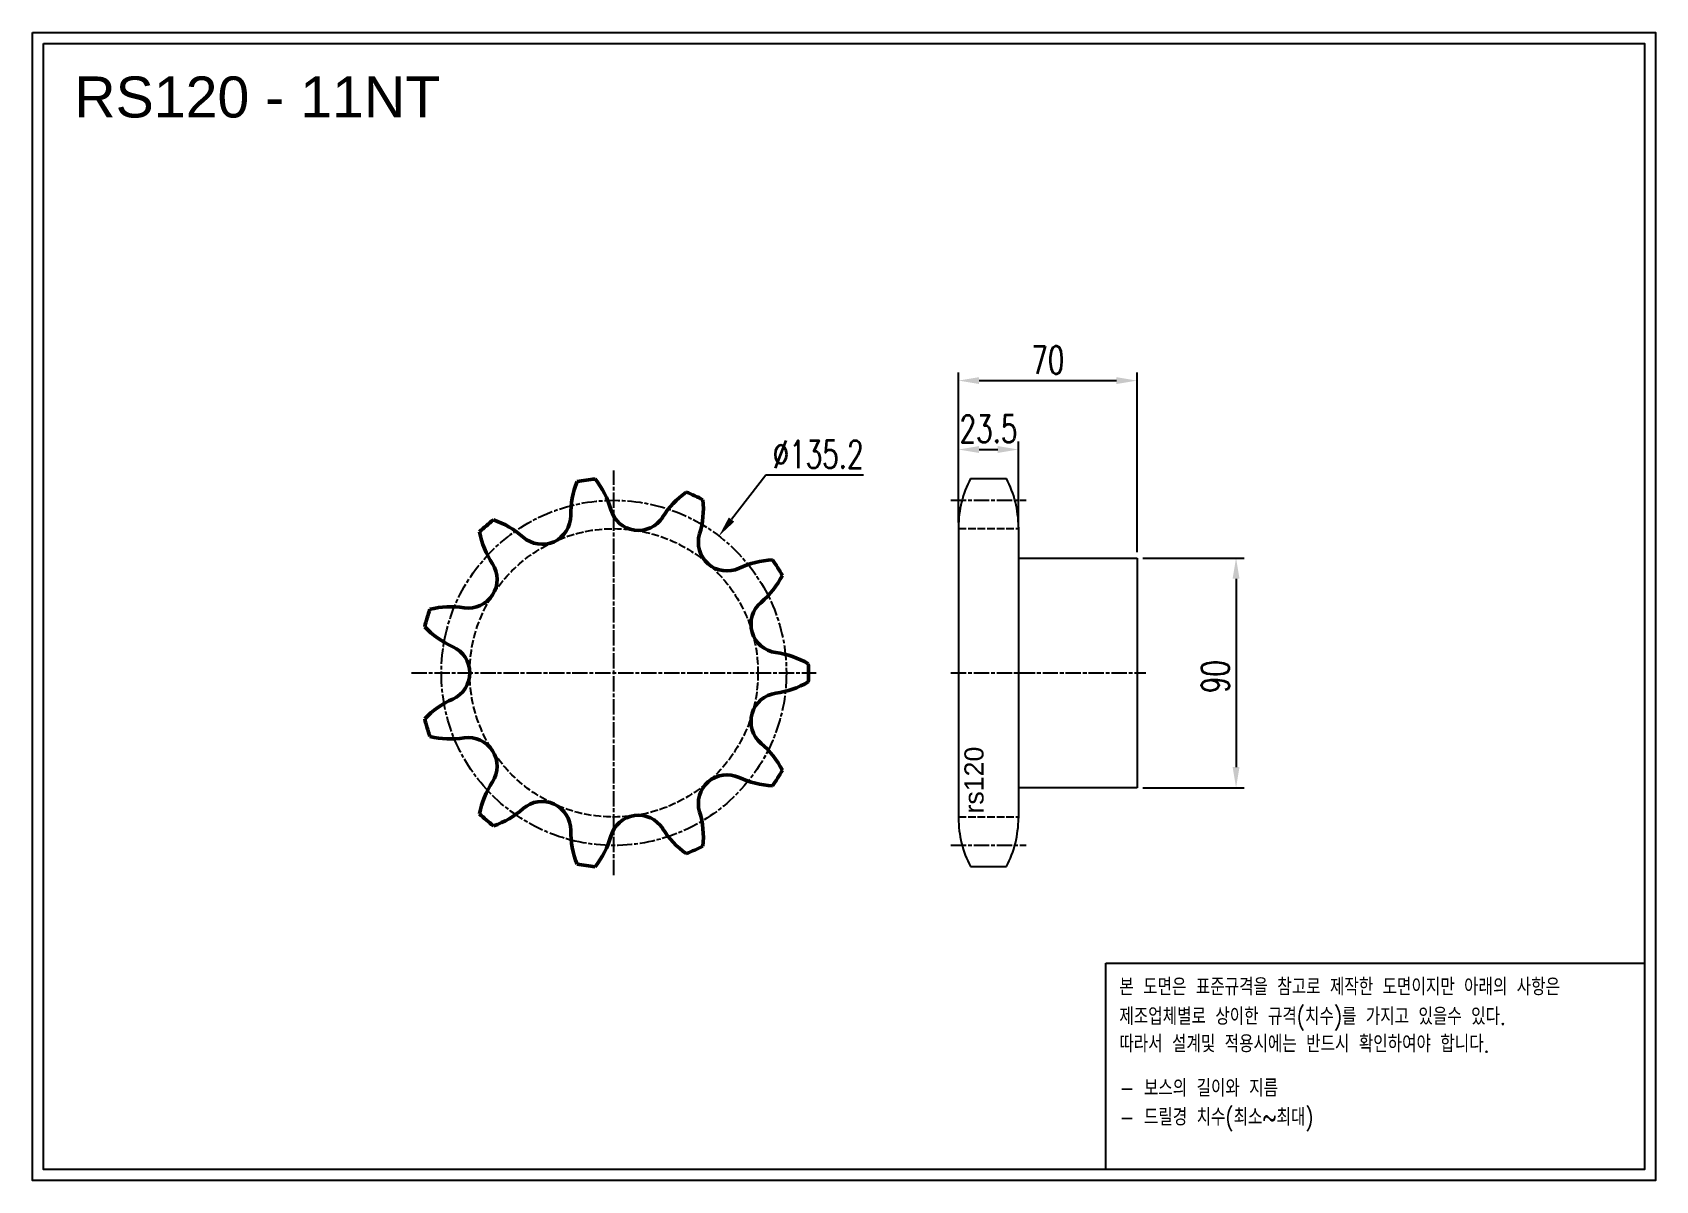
# Model space of a CAD drawing. Header units: millimetres. Extents: x -68316 to -67680, y 39429 to 39879.
import ezdxf

# ---------------------------------------------------------------- set-up
doc = ezdxf.new("R2010")
doc.units = ezdxf.units.MM
for name, pattern in [('AM_ISO02W050', [7.5, 6, -1.5]), ('AM_ISO02W050x2', [3.75, 3, -0.75]), ('AM_ISO08W050', [18, 12, -1.5, 3, -1.5]), ('AM_ISO08W050x2', [9, 6, -0.75, 1.5, -0.75])]:
    doc.linetypes.add(name, pattern=pattern)
for name, color, linetype, lineweight in [('AM_0N', 7, 'Continuous', 50), ('AM_3N', 6, 'AM_ISO02W050', 25), ('AM_7', 4, 'AM_ISO08W050', 25), ('AM_7N', 4, 'AM_ISO08W050', 25)]:
    doc.layers.add(name, color=color, linetype=linetype, lineweight=lineweight)
doc.layers.add('S-DIM', color=7, linetype='Continuous')
doc.styles.add('HAN', font='ROMANS.shx', dxfattribs={"width": 0.7, "bigfont": 'whgtxt.shx'})
doc.styles.add('HSG', font='SIMPLEX.shx', dxfattribs={"width": 0.7, "bigfont": 'HSG.shx'})
doc.styles.get("Standard").update_dxf_attribs({"font": 'arial.ttf'})
doc.dimstyles.new('APP23', dxfattribs={"dimscale": 4.5, "dimtxt": 2.4, "dimasz": 1.8, "dimexe": 0.7, "dimexo": 0.5, "dimgap": 0.6, "dimtad": 1, "dimtoh": 1, "dimdec": 1, "dimrnd": 0.01, "dimzin": 9, "dimdsep": 46, "dimtxsty": 'HSG', "dimcen": 0, "dimclrd": 1, "dimclre": 1, "dimclrt": 256, "dimazin": 2, "dimtp": 1, "dimtm": 1, "dimtfac": 0.5, "dimtdec": 1, "dimtix": 1, "dimtofl": 0, "dimtmove": 0, "dimatfit": 3, "dimfxl": 0, "dimtvp": 1, "dimtolj": 2, "dimlwd": -1, "dimlwe": -1, "dimarcsym": 0})

# ---------------------------------------------------------------- blocks, each defined once
blk = doc.blocks.new('*D1')
at = {"layer": 'Defpoints', "color": 0, "transparency": 16777216}
for p in [(-67883.04, 39673.08), (-67883.04, 39583.08), (-67844.23, 39583.08)]:
    blk.add_point(p, dxfattribs=at)
at = {"layer": 'S-DIM', "color": 1, "transparency": 16777216}
for p, q in [((-67880.79, 39673.08), (-67841.08, 39673.08)), ((-67844.23, 39664.98), (-67844.23, 39591.18)), ((-67880.79, 39583.08), (-67841.08, 39583.08))]:
    blk.add_line(p, q, dxfattribs=at)
for points in [[(-67845.58, 39664.98), (-67842.88, 39664.98), (-67844.23, 39673.08)], [(-67845.58, 39591.18), (-67842.88, 39591.18), (-67844.23, 39583.08)]]:
    blk.add_solid(points, dxfattribs=at)
at = {"layer": 'S-DIM', "transparency": 16777216, "insert": (-67852.33, 39626.59), "char_height": 10.8, "attachment_point": 5, "rotation": 90, "style": 'HSG'}
blk.add_mtext('\\A2;90', dxfattribs=at)
blk = doc.blocks.new('*D2')
at = {"layer": 'Defpoints', "color": 0, "transparency": 16777216}
for p in [(-68046.94, 39681.7), (-68129.32, 39574.46)]:
    blk.add_point(p, dxfattribs=at)
at = {"layer": 'S-DIM', "color": 1, "transparency": 16777216}
for p, q in [((-68028.59, 39705.59), (-68042.01, 39688.13)), ((-67990.25, 39705.59), (-68028.59, 39705.59))]:
    blk.add_line(p, q, dxfattribs=at)
blk.add_solid([(-68043.08, 39688.95), (-68040.93, 39687.31), (-68046.94, 39681.7)], dxfattribs=at)
at = {"layer": 'S-DIM', "transparency": 16777216, "insert": (-68008.07, 39713.69), "char_height": 10.8, "attachment_point": 5, "style": 'HSG'}
blk.add_mtext('\\A2;∅135.2', dxfattribs=at)
blk = doc.blocks.new('*D3')
at = {"layer": 'Defpoints', "color": 0, "transparency": 16777216}
for p in [(-67929.54, 39715.6), (-67953.04, 39684.69), (-67929.54, 39684.69)]:
    blk.add_point(p, dxfattribs=at)
at = {"layer": 'S-DIM', "color": 1, "transparency": 16777216}
for p, q in [((-67953.04, 39686.94), (-67953.04, 39718.75)), ((-67944.94, 39715.6), (-67937.64, 39715.6)), ((-67929.54, 39686.94), (-67929.54, 39718.75))]:
    blk.add_line(p, q, dxfattribs=at)
for points in [[(-67944.94, 39716.95), (-67944.94, 39714.25), (-67953.04, 39715.6)], [(-67937.64, 39716.95), (-67937.64, 39714.25), (-67929.54, 39715.6)]]:
    blk.add_solid(points, dxfattribs=at)
at = {"layer": 'S-DIM', "transparency": 16777216, "insert": (-67941.29, 39723.7), "char_height": 10.8, "attachment_point": 5, "style": 'HSG'}
blk.add_mtext('\\A2;23.5', dxfattribs=at)
blk = doc.blocks.new('*D4')
at = {"layer": 'Defpoints', "color": 0, "transparency": 16777216}
for p in [(-67883.04, 39742.6), (-67953.04, 39684.69), (-67883.04, 39673.08)]:
    blk.add_point(p, dxfattribs=at)
at = {"layer": 'S-DIM', "color": 1, "transparency": 16777216}
for p, q in [((-67953.04, 39686.94), (-67953.04, 39745.75)), ((-67883.04, 39675.33), (-67883.04, 39745.75)), ((-67944.94, 39742.6), (-67891.14, 39742.6))]:
    blk.add_line(p, q, dxfattribs=at)
for points in [[(-67944.94, 39743.95), (-67944.94, 39741.25), (-67953.04, 39742.6)], [(-67891.14, 39743.95), (-67891.14, 39741.25), (-67883.04, 39742.6)]]:
    blk.add_solid(points, dxfattribs=at)
at = {"layer": 'S-DIM', "transparency": 16777216, "insert": (-67918.04, 39750.7), "char_height": 10.8, "attachment_point": 5, "style": 'HSG'}
blk.add_mtext('\\A2;70', dxfattribs=at)
blk = doc.blocks.new('notice1')
at = {"color": 4}
blk.add_lwpolyline([(-22142.12, 1735.9), (-22053.8, 1735.9), (-22053.8, 1702.07), (-22142.12, 1702.07)], close=True, dxfattribs=at)
at = {"color": 4, "style": 'HAN', "width": 0.8}
for s, p in [('본 도면은 표준규격을 참고로 제작한 도면이지만 아래의 사항은', (-22139.9, 1730.62)), ('제조업체별로 상이한 규격(치수)를 가지고 있을수 있다.', (-22139.9, 1725.78)), ('따라서 설계및 적용시에는 반드시 확인하여야 합니다.', (-22139.9, 1721.28)), ('- 보스의 길이와 지름', (-22139.9, 1714.03)), ('- 드릴경 치수(최소~최대)', (-22139.9, 1709.27))]:
    blk.add_text(s, height=2.7949, dxfattribs=at).set_placement(p)

msp = doc.modelspace()

# ---------------------------------------------------------------- linework, layer by layer
for p, q in [((-67948.31, 39704.22), (-67934.28, 39704.22)), ((-67953.04, 39685.22), (-67953.04, 39571.16)), ((-67929.54, 39685.22), (-67929.54, 39571.16)), ((-67929.54, 39673.08), (-67883.04, 39673.08)), ((-67883.04, 39673.08), (-67883.04, 39583.08)), ((-67883.04, 39583.08), (-67929.54, 39583.08)), ((-67948.31, 39552.16), (-67934.28, 39552.16))]:
    msp.add_line(p, q)
for points in [[(-68316.04, 39879.01), (-67679.8, 39879.01), (-67679.8, 39429.15), (-68316.04, 39429.15)], [(-68311.75, 39874.73), (-67684.09, 39874.73), (-67684.09, 39433.43), (-68311.75, 39433.43)]]:
    msp.add_lwpolyline(points, close=True)
for centre, start, end in [((-67912.54, 39685.22), 152.02179, 180), ((-67970.04, 39685.22), 0, 27.97821), ((-67912.54, 39571.16), 180, 207.97821), ((-67970.04, 39571.16), 332.02179, 0)]:
    msp.add_arc(centre, 40.5, start, end)
at = {"layer": 'AM_0N'}
for centre, radius, start, end in [((-68070.36, 39690.05), 34.68, 158.04434, 180.45455), ((-68088.13, 39628.08), 76.31, 95.48961, 100.87402), ((-68122.64, 39682.54), 34.68, 15.90909, 38.31929), ((-68039.68, 39670.61), 34.68, 125.31707, 147.72727), ((-68088.13, 39628.08), 76.31, 62.76234, 68.14675), ((-68087.72, 39692.55), 34.68, 343.18182, 5.59202), ((-68116.26, 39689.69), 11.23, 228.63636, 0.45455), ((-68078.49, 39695.12), 11.23, 195.90909, 327.72727), ((-68088.13, 39628.08), 76.31, 128.21689, 133.6013), ((-68106.69, 39689.82), 34.68, 190.77161, 213.18182), ((-68146.6, 39655.23), 34.68, 48.63636, 71.04657), ((-68043.78, 39679.27), 11.23, 163.18182, 295), ((-68145.1, 39664.7), 11.23, 261.36364, 33.18182), ((-68024.38, 39637.66), 34.68, 92.5898, 115), ((-68088.13, 39628.08), 76.31, 30.03507, 35.41948), ((-68052.93, 39682.09), 34.68, 310.45455, 332.86475), ((-68088.13, 39628.08), 76.31, 160.94416, 166.32857), ((-68152, 39619.31), 34.68, 81.36364, 103.77384), ((-68023.14, 39647.16), 11.23, 130.45455, 262.27273), ((-68137.12, 39669.99), 34.68, 223.49889, 245.90909), ((-68155.86, 39628.08), 11.23, 294.09091, 65.90909), ((-68029.32, 39601.67), 34.68, 59.86252, 82.27273), ((-68088.13, 39628.08), 76.31, 357.3078, 2.6922), ((-68023.14, 39609), 11.23, 97.72727, 229.54545), ((-68029.32, 39654.49), 34.68, 277.72727, 300.13748), ((-68137.12, 39586.17), 34.68, 114.09091, 136.50111), ((-68088.13, 39628.08), 76.31, 193.67143, 199.05584), ((-68152, 39636.85), 34.68, 256.22616, 278.63636), ((-68145.1, 39591.46), 11.23, 326.81818, 98.63636), ((-68052.93, 39574.07), 34.68, 27.13525, 49.54545), ((-68043.78, 39576.89), 11.23, 65, 196.81818), ((-68024.38, 39618.5), 34.68, 245, 267.4102), ((-68088.13, 39628.08), 76.31, 324.58052, 329.96493), ((-68106.69, 39566.34), 34.68, 146.81818, 169.22839), ((-68146.6, 39600.92), 34.68, 288.95343, 311.36364), ((-68116.26, 39566.47), 11.23, 359.54545, 131.36364), ((-68088.13, 39628.08), 76.31, 226.3987, 231.78311), ((-68078.49, 39561.04), 11.23, 32.27273, 164.09091), ((-68087.72, 39563.61), 34.68, 354.40798, 16.81818), ((-68070.36, 39566.11), 34.68, 179.54545, 201.95566), ((-68122.64, 39573.62), 34.68, 321.68071, 344.09091), ((-68039.68, 39585.55), 34.68, 212.27273, 234.68293), ((-68088.13, 39628.08), 76.31, 291.85325, 297.23766), ((-68088.13, 39628.08), 76.31, 259.12598, 264.51039)]:
    msp.add_arc(centre, radius, start, end, dxfattribs=at)
at = {"layer": 'AM_3N', "linetype": 'AM_ISO02W050x2'}
for p, q in [((-67953.04, 39684.69), (-67929.54, 39684.69)), ((-67953.04, 39571.69), (-67929.54, 39571.69))]:
    msp.add_line(p, q, dxfattribs=at)
msp.add_circle((-68088.13, 39628.08), 56.5, dxfattribs=at)
at = {"layer": 'AM_7', "linetype": 'AM_ISO08W050x2'}
for p, q in [((-67956.04, 39695.81), (-67926.54, 39695.81)), ((-67956.04, 39628.08), (-67879.62, 39628.08)), ((-67956.04, 39560.57), (-67926.54, 39560.57))]:
    msp.add_line(p, q, dxfattribs=at)
msp.add_circle((-68088.13, 39628.08), 67.62, dxfattribs=at)
at = {"layer": 'AM_7N', "linetype": 'AM_ISO08W050x2'}
for p, q in [((-68088.13, 39548.77), (-68088.13, 39707.39)), ((-68167.44, 39628.08), (-68008.82, 39628.08))]:
    msp.add_line(p, q, dxfattribs=at)

# ---------------------------------------------------------------- block references
at = {"xscale": 2.3911759872, "yscale": 2.3911759872, "zscale": 2.3911759872}
msp.add_blockref('notice1', (-14949.58, 35363.49), dxfattribs=at)

# ---------------------------------------------------------------- texts
msp.add_text('RS120 - 11NT', height=16.0665).set_placement((-68299.65, 39845.7))
at = {"insert": (-67950.73, 39572.95), "char_height": 7.5, "attachment_point": 1, "rotation": 90}
msp.add_mtext_dynamic_manual_height_columns('rs120', width=80.6418, gutter_width=37.5, heights=[0], dxfattribs=at)

# ---------------------------------------------------------------- dimensions: what is measured, and where the dimension line sits
at = {"layer": 'S-DIM'}
dim = msp.add_linear_dim(base=(-67883.04, 39742.6), p1=(-67953.04, 39684.69), p2=(-67883.04, 39673.08), dimstyle='APP23', dxfattribs=at)
dim.commit()
dim.dimension.update_dxf_attribs({"geometry": '*D4', "text_midpoint": (-67918.04, 39750.7)})
dim = msp.add_linear_dim(base=(-67929.54, 39715.6), p1=(-67953.04, 39684.69), p2=(-67929.54, 39684.69), dimstyle='APP23', dxfattribs=at)
dim.commit()
dim.dimension.update_dxf_attribs({"geometry": '*D3', "text_midpoint": (-67941.29, 39715.6), "dimtype": 128})
dim = msp.add_diameter_dim_2p(p1=(-68129.32, 39574.46), p2=(-68046.94, 39681.7), dimstyle='APP23', dxfattribs=at)
dim.commit()
dim.dimension.update_dxf_attribs({"geometry": '*D2', "text_midpoint": (-68008.07, 39705.59), "dimtype": 131})
dim = msp.add_linear_dim(base=(-67844.23, 39583.08), p1=(-67883.04, 39673.08), p2=(-67883.04, 39583.08), angle=90, dimstyle='APP23', dxfattribs=at)
dim.commit()
dim.dimension.update_dxf_attribs({"geometry": '*D1', "text_midpoint": (-67844.23, 39626.59), "dimtype": 128})

doc.saveas('drawing.dxf')
